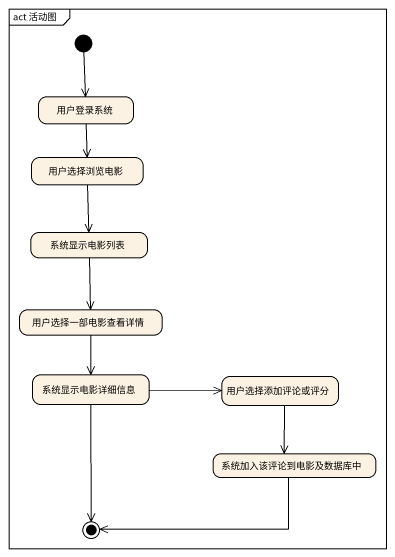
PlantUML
@startuml
mainframe act 活动图
hide empty description
state 用户登录系统
state 用户选择浏览电影
state 系统显示电影列表
state 用户选择一部电影查看详情
state 系统显示电影详细信息
state 用户选择添加评论或评分
state 系统加入该评论到电影及数据库中
[*] --> 用户登录系统
用户登录系统 --> 用户选择浏览电影
用户选择浏览电影 --> 系统显示电影列表
系统显示电影列表 --> 用户选择一部电影查看详情
用户选择一部电影查看详情 --> 系统显示电影详细信息
系统显示电影详细信息 -right-> 用户选择添加评论或评分
用户选择添加评论或评分 --> 系统加入该评论到电影及数据库中
系统显示电影详细信息 --> [*]
系统加入该评论到电影及数据库中 -left-> [*]
@enduml
